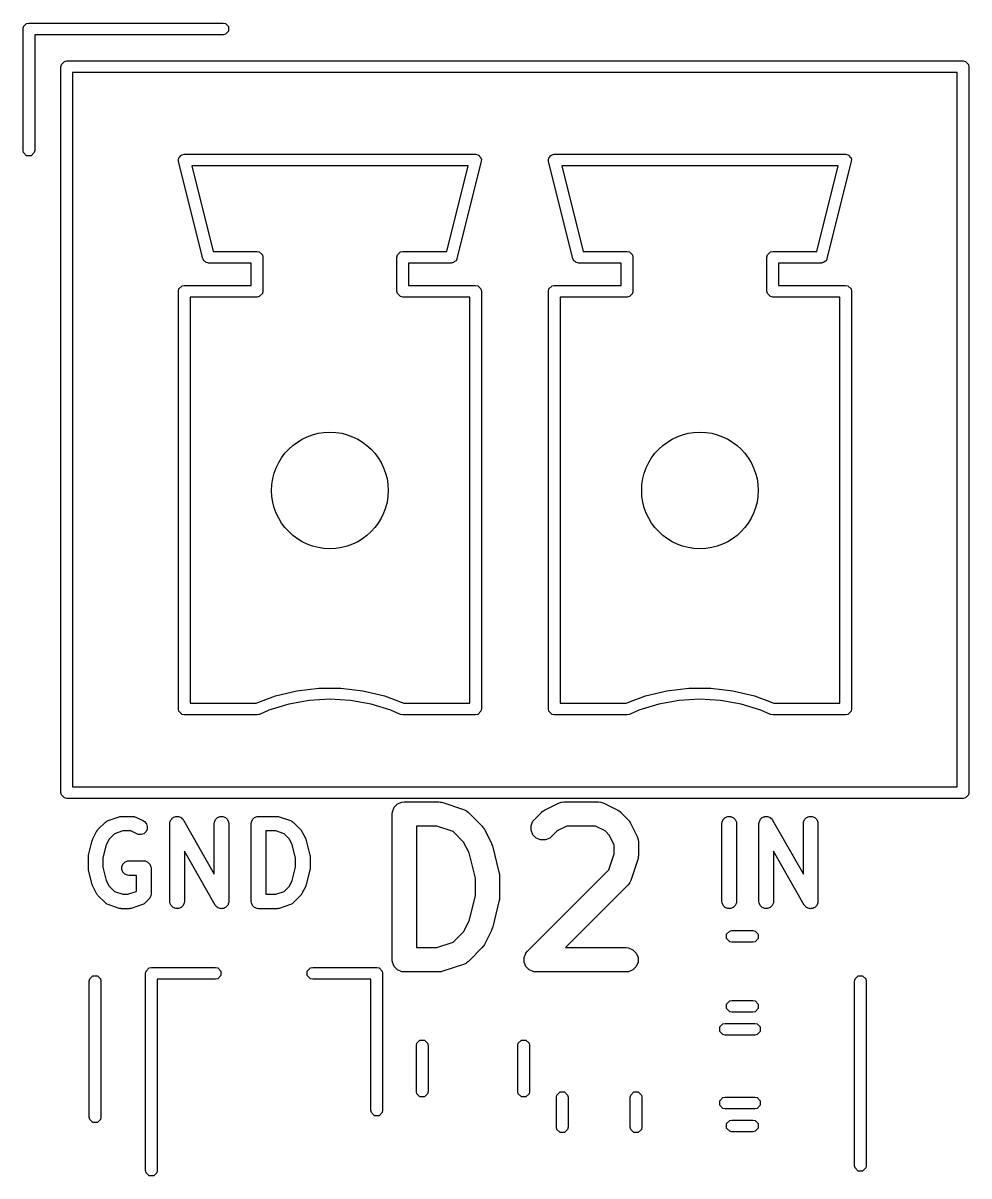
# Model space of a CAD drawing. Extents: x 89 to 178, y -115 to -57.
# Drawn here: x 99.32 to 109.06, y -94.76 to -82.89 of the extents above; entities that cross this region are included whole.
import ezdxf

# ---------------------------------------------------------------- set-up
doc = ezdxf.new("R2010")
doc.units = 0
doc.layers.add('BLACK', color=7, linetype='CONTINUOUS')

msp = doc.modelspace()

# ---------------------------------------------------------------- linework, layer by layer
at = {"layer": 'BLACK', "linetype": 'CONTINUOUS'}
for p, q in [((99.3175, -82.95), (99.322067, -82.927039)), ((99.322067, -82.927039), (99.354539, -82.894567)), ((99.354539, -82.894567), (99.3775, -82.89)), ((99.3775, -82.89), (101.3775, -82.89)), ((101.3775, -82.89), (101.400461, -82.894567)), ((101.400461, -82.894567), (101.432933, -82.927039)), ((101.432933, -82.927039), (101.432933, -82.972961)), ((99.3175, -84.2), (99.3175, -82.95)), ((101.3775, -83.01), (99.4375, -83.01)), ((99.4375, -83.01), (99.4375, -84.2)), ((101.400461, -83.005433), (101.3775, -83.01)), ((101.432933, -82.972961), (101.400461, -83.005433)), ((99.712067, -83.317039), (99.744539, -83.284567)), ((99.744539, -83.284567), (99.7675, -83.28)), ((99.7675, -83.28), (108.9975, -83.28)), ((108.9975, -83.28), (109.020461, -83.284567)), ((109.020461, -83.284567), (109.052933, -83.317039)), ((99.7075, -83.34), (99.712067, -83.317039)), ((99.7075, -90.81), (99.7075, -83.34)), ((99.8275, -83.4), (99.8275, -90.75)), ((108.9375, -83.4), (99.8275, -83.4)), ((108.9375, -90.75), (108.9375, -83.4)), ((109.052933, -83.317039), (109.0575, -83.34)), ((109.0575, -83.34), (109.0575, -90.81)), ((99.322067, -84.222961), (99.3175, -84.2)), ((99.354539, -84.255433), (99.322067, -84.222961)), ((99.432933, -84.222961), (99.400461, -84.255433)), ((99.4375, -84.2), (99.432933, -84.222961)), ((100.94916, -84.249945), (100.954539, -84.244567)), ((100.954539, -84.244567), (100.9775, -84.24)), ((100.9775, -84.24), (103.9775, -84.24)), ((103.9775, -84.24), (104.000461, -84.244567)), ((104.000461, -84.244567), (104.00584, -84.249946)), ((104.75916, -84.249945), (104.764539, -84.244567)), ((104.764539, -84.244567), (104.7875, -84.24)), ((104.7875, -84.24), (107.7875, -84.24)), ((107.7875, -84.24), (107.810461, -84.244567)), ((107.810461, -84.244567), (107.81584, -84.249946)), ((99.400461, -84.255433), (99.354539, -84.255433)), ((100.918153, -84.291169), (100.922067, -84.284645)), ((100.919291, -84.314552), (100.918153, -84.291169)), ((101.169291, -85.314552), (100.919291, -84.314552)), ((100.922067, -84.277039), (100.933477, -84.265628)), ((100.922067, -84.284645), (100.922067, -84.277039)), ((100.933477, -84.265628), (100.94178, -84.251791)), ((100.94178, -84.251791), (100.94916, -84.249945)), ((101.054347, -84.36), (101.274346, -85.24)), ((103.900653, -84.36), (101.054347, -84.36)), ((103.680653, -85.24), (103.900653, -84.36)), ((104.035708, -84.314553), (103.785709, -85.314552)), ((104.00584, -84.249946), (104.01322, -84.251791)), ((104.01322, -84.251791), (104.021522, -84.265628)), ((104.021522, -84.265628), (104.032933, -84.277039)), ((104.032933, -84.277039), (104.032933, -84.284645)), ((104.032933, -84.284645), (104.036847, -84.291169)), ((104.036847, -84.291169), (104.035708, -84.314553)), ((104.728153, -84.291169), (104.732067, -84.284645)), ((104.729291, -84.314552), (104.728153, -84.291169)), ((104.979291, -85.314552), (104.729291, -84.314552)), ((104.732067, -84.277039), (104.743477, -84.265628)), ((104.732067, -84.284645), (104.732067, -84.277039)), ((104.743477, -84.265628), (104.75178, -84.251791)), ((104.75178, -84.251791), (104.75916, -84.249945)), ((104.864347, -84.36), (105.084346, -85.24)), ((107.710653, -84.36), (104.864347, -84.36)), ((107.490653, -85.24), (107.710653, -84.36)), ((107.845708, -84.314553), (107.595709, -85.314552)), ((107.81584, -84.249946), (107.82322, -84.251791)), ((107.82322, -84.251791), (107.831522, -84.265628)), ((107.831522, -84.265628), (107.842933, -84.277039)), ((107.842933, -84.277039), (107.842933, -84.284645)), ((107.842933, -84.284645), (107.846847, -84.291169)), ((107.846847, -84.291169), (107.845708, -84.314553)), ((101.274346, -85.24), (101.7275, -85.24)), ((101.7275, -85.24), (101.750461, -85.244567)), ((101.750461, -85.244567), (101.782933, -85.277039)), ((101.782933, -85.277039), (101.7875, -85.3)), ((101.7875, -85.3), (101.7875, -85.65)), ((103.1675, -85.3), (103.172067, -85.277039)), ((103.1675, -85.65), (103.1675, -85.3)), ((103.172067, -85.277039), (103.204539, -85.244567)), ((103.204539, -85.244567), (103.2275, -85.24)), ((103.2275, -85.24), (103.680653, -85.24)), ((105.084346, -85.24), (105.5375, -85.24)), ((105.5375, -85.24), (105.560461, -85.244567)), ((105.560461, -85.244567), (105.592933, -85.277039)), ((105.592933, -85.277039), (105.5975, -85.3)), ((105.5975, -85.3), (105.5975, -85.65)), ((106.9775, -85.3), (106.982067, -85.277039)), ((106.9775, -85.65), (106.9775, -85.3)), ((106.982067, -85.277039), (107.014539, -85.244567)), ((107.014539, -85.244567), (107.0375, -85.24)), ((107.0375, -85.24), (107.490653, -85.24)), ((101.172067, -85.320428), (101.169291, -85.314552)), ((101.172067, -85.322961), (101.172067, -85.320428)), ((101.174334, -85.325228), (101.172067, -85.322961)), ((101.179291, -85.33572), (101.174334, -85.325228)), ((101.193127, -85.344021), (101.179291, -85.33572)), ((101.204539, -85.355433), (101.193127, -85.344021)), ((101.21592, -85.357696), (101.204539, -85.355433)), ((101.218669, -85.359346), (101.21592, -85.357696)), ((101.221125, -85.358732), (101.218669, -85.359346)), ((101.2275, -85.36), (101.221125, -85.358732)), ((101.6675, -85.36), (101.2275, -85.36)), ((101.6675, -85.59), (101.6675, -85.36)), ((103.7275, -85.36), (103.2875, -85.36)), ((103.2875, -85.36), (103.2875, -85.59)), ((103.733872, -85.358732), (103.7275, -85.36)), ((103.736331, -85.359347), (103.733872, -85.358732)), ((103.739082, -85.357696), (103.736331, -85.359347)), ((103.750461, -85.355433), (103.739082, -85.357696)), ((103.761871, -85.344022), (103.750461, -85.355433)), ((103.775709, -85.33572), (103.761871, -85.344022)), ((103.780665, -85.325228), (103.775709, -85.33572)), ((103.782933, -85.322961), (103.780665, -85.325228)), ((103.785709, -85.314552), (103.782933, -85.320428)), ((103.782933, -85.320428), (103.782933, -85.322961)), ((104.982067, -85.320428), (104.979291, -85.314552)), ((104.982067, -85.322961), (104.982067, -85.320428)), ((104.984334, -85.325228), (104.982067, -85.322961)), ((104.989291, -85.33572), (104.984334, -85.325228)), ((105.003127, -85.344021), (104.989291, -85.33572)), ((105.014539, -85.355433), (105.003127, -85.344021)), ((105.02592, -85.357696), (105.014539, -85.355433)), ((105.028669, -85.359346), (105.02592, -85.357696)), ((105.031125, -85.358732), (105.028669, -85.359346)), ((105.0375, -85.36), (105.031125, -85.358732)), ((105.4775, -85.36), (105.0375, -85.36)), ((105.4775, -85.59), (105.4775, -85.36)), ((107.5375, -85.36), (107.0975, -85.36)), ((107.0975, -85.36), (107.0975, -85.59)), ((107.543872, -85.358732), (107.5375, -85.36)), ((107.546331, -85.359347), (107.543872, -85.358732)), ((107.549082, -85.357696), (107.546331, -85.359347)), ((107.560461, -85.355433), (107.549082, -85.357696)), ((107.571871, -85.344022), (107.560461, -85.355433)), ((107.585709, -85.33572), (107.571871, -85.344022)), ((107.590665, -85.325228), (107.585709, -85.33572)), ((107.592933, -85.322961), (107.590665, -85.325228)), ((107.595709, -85.314552), (107.592933, -85.320428)), ((107.592933, -85.320428), (107.592933, -85.322961)), ((100.9175, -85.65), (100.922067, -85.627039)), ((100.9175, -89.95), (100.9175, -85.65)), ((100.922067, -85.627039), (100.954539, -85.594567)), ((100.954539, -85.594567), (100.9775, -85.59)), ((100.9775, -85.59), (101.6675, -85.59)), ((101.7875, -85.65), (101.782933, -85.672961)), ((103.172067, -85.672961), (103.1675, -85.65)), ((103.2875, -85.59), (103.9775, -85.59)), ((103.9775, -85.59), (104.000461, -85.594567)), ((104.000461, -85.594567), (104.032933, -85.627039)), ((104.032933, -85.627039), (104.0375, -85.65)), ((104.0375, -85.65), (104.0375, -89.95)), ((104.7275, -85.65), (104.732067, -85.627039)), ((104.7275, -89.95), (104.7275, -85.65)), ((104.732067, -85.627039), (104.764539, -85.594567)), ((104.764539, -85.594567), (104.7875, -85.59)), ((104.7875, -85.59), (105.4775, -85.59)), ((105.5975, -85.65), (105.592933, -85.672961)), ((106.982067, -85.672961), (106.9775, -85.65)), ((107.0975, -85.59), (107.7875, -85.59)), ((107.7875, -85.59), (107.810461, -85.594567)), ((107.810461, -85.594567), (107.842933, -85.627039)), ((107.842933, -85.627039), (107.8475, -85.65)), ((107.8475, -85.65), (107.8475, -89.95)), ((101.7275, -85.71), (101.0375, -85.71)), ((101.0375, -85.71), (101.0375, -89.89)), ((101.750461, -85.705433), (101.7275, -85.71)), ((101.782933, -85.672961), (101.750461, -85.705433)), ((103.204539, -85.705433), (103.172067, -85.672961)), ((103.2275, -85.71), (103.204539, -85.705433)), ((103.9175, -85.71), (103.2275, -85.71)), ((103.9175, -89.89), (103.9175, -85.71)), ((105.5375, -85.71), (104.8475, -85.71)), ((104.8475, -85.71), (104.8475, -89.89)), ((105.560461, -85.705433), (105.5375, -85.71)), ((105.592933, -85.672961), (105.560461, -85.705433)), ((107.014539, -85.705433), (106.982067, -85.672961)), ((107.0375, -85.71), (107.014539, -85.705433)), ((107.7275, -85.71), (107.0375, -85.71)), ((107.7275, -89.89), (107.7275, -85.71)), ((101.717005, -89.89), (101.916514, -89.81578)), ((101.916514, -89.81578), (102.13764, -89.76226)), ((102.13764, -89.76226), (102.363546, -89.735298)), ((102.363546, -89.735298), (102.591056, -89.735274)), ((102.591056, -89.735274), (102.816968, -89.762189)), ((102.816968, -89.762189), (103.038105, -89.815663)), ((103.038105, -89.815663), (103.238053, -89.89)), ((105.527005, -89.89), (105.726514, -89.81578)), ((105.726514, -89.81578), (105.94764, -89.76226)), ((105.94764, -89.76226), (106.173546, -89.735298)), ((106.173546, -89.735298), (106.401056, -89.735274)), ((106.401056, -89.735274), (106.626968, -89.762189)), ((106.626968, -89.762189), (106.848105, -89.815663)), ((106.848105, -89.815663), (107.048053, -89.89)), ((101.0375, -89.89), (101.717005, -89.89)), ((102.053768, -89.899296), (101.849458, -89.961783)), ((102.264039, -89.86144), (102.053768, -89.899296)), ((102.477313, -89.848747), (102.264039, -89.86144)), ((102.69059, -89.861396), (102.477313, -89.848747)), ((102.900868, -89.899208), (102.69059, -89.861396)), ((103.105191, -89.961653), (102.900868, -89.899208)), ((103.238053, -89.89), (103.9175, -89.89)), ((104.8475, -89.89), (105.527005, -89.89)), ((105.863768, -89.899296), (105.659458, -89.961783)), ((106.074039, -89.86144), (105.863768, -89.899296)), ((106.287313, -89.848747), (106.074039, -89.86144)), ((106.50059, -89.861396), (106.287313, -89.848747)), ((106.710868, -89.899208), (106.50059, -89.861396)), ((106.915191, -89.961653), (106.710868, -89.899208)), ((107.048053, -89.89), (107.7275, -89.89)), ((100.922067, -89.972961), (100.9175, -89.95)), ((100.954539, -90.005433), (100.922067, -89.972961)), ((100.9775, -90.01), (100.954539, -90.005433)), ((101.7275, -90.01), (100.9775, -90.01)), ((101.750461, -90.005433), (101.7275, -90.01)), ((101.750917, -90.004976), (101.750461, -90.005433)), ((101.751718, -90.004895), (101.750917, -90.004976)), ((101.751719, -90.004895), (101.751718, -90.004895)), ((101.849458, -89.961783), (101.751719, -90.004895)), ((103.20294, -90.004745), (103.105191, -89.961653)), ((103.203952, -90.004846), (103.20294, -90.004744)), ((103.20294, -90.004744), (103.20294, -90.004745)), ((103.204539, -90.005433), (103.203952, -90.004846)), ((103.2275, -90.01), (103.204539, -90.005433)), ((103.9775, -90.01), (103.2275, -90.01)), ((104.000461, -90.005433), (103.9775, -90.01)), ((104.032933, -89.972961), (104.000461, -90.005433)), ((104.0375, -89.95), (104.032933, -89.972961)), ((104.732067, -89.972961), (104.7275, -89.95)), ((104.764539, -90.005433), (104.732067, -89.972961)), ((104.7875, -90.01), (104.764539, -90.005433)), ((105.5375, -90.01), (104.7875, -90.01)), ((105.560461, -90.005433), (105.5375, -90.01)), ((105.560917, -90.004976), (105.560461, -90.005433)), ((105.561718, -90.004895), (105.560917, -90.004976)), ((105.561719, -90.004895), (105.561718, -90.004895)), ((105.659458, -89.961783), (105.561719, -90.004895)), ((107.01294, -90.004745), (106.915191, -89.961653)), ((107.013952, -90.004846), (107.01294, -90.004744)), ((107.01294, -90.004744), (107.01294, -90.004745)), ((107.014539, -90.005433), (107.013952, -90.004846)), ((107.0375, -90.01), (107.014539, -90.005433)), ((107.7875, -90.01), (107.0375, -90.01)), ((107.810461, -90.005433), (107.7875, -90.01)), ((107.842933, -89.972961), (107.810461, -90.005433)), ((107.8475, -89.95), (107.842933, -89.972961)), ((99.8275, -90.75), (108.9375, -90.75)), ((99.712067, -90.832961), (99.7075, -90.81)), ((99.744539, -90.865433), (99.712067, -90.832961)), ((99.7675, -90.87), (99.744539, -90.865433)), ((108.9975, -90.87), (99.7675, -90.87)), ((109.020461, -90.865433), (108.9975, -90.87)), ((109.052933, -90.832961), (109.020461, -90.865433)), ((109.0575, -90.81), (109.052933, -90.832961)), ((103.117857, -91.030928), (103.120259, -91.006542)), ((103.120259, -91.006542), (103.138923, -90.961482)), ((103.138923, -90.961482), (103.173411, -90.926994)), ((103.173411, -90.926994), (103.218471, -90.90833)), ((103.218471, -90.90833), (103.242857, -90.905928)), ((103.242857, -90.905928), (103.6, -90.905928)), ((103.6, -90.905928), (103.612343, -90.907143)), ((103.612343, -90.907143), (103.615634, -90.90691)), ((103.615634, -90.90691), (103.619963, -90.907894)), ((103.619963, -90.907894), (103.624386, -90.90833)), ((103.624386, -90.90833), (103.627436, -90.909593)), ((103.627436, -90.909593), (103.639529, -90.912343)), ((103.639529, -90.912343), (103.853814, -90.983772)), ((103.853814, -90.983772), (103.876189, -90.993762)), ((103.876189, -90.993762), (103.879582, -90.996705)), ((103.879582, -90.996705), (103.883732, -90.998424)), ((103.883732, -90.998424), (103.902674, -91.013969)), ((104.654468, -91.013969), (104.664056, -91.006099)), ((104.664056, -91.006099), (104.666218, -91.003608)), ((104.666218, -91.003608), (104.669975, -91.001242)), ((104.669975, -91.001242), (104.67341, -90.998424)), ((104.67341, -90.998424), (104.67646, -90.99716)), ((104.67646, -90.99716), (104.686955, -90.990554)), ((104.686955, -90.990554), (104.829813, -90.919125)), ((104.829813, -90.919125), (104.852699, -90.910367)), ((104.852699, -90.910367), (104.85718, -90.910048)), ((104.85718, -90.910048), (104.861329, -90.90833)), ((104.861329, -90.90833), (104.885715, -90.905928)), ((104.885715, -90.905928), (105.242857, -90.905928)), ((105.242857, -90.905928), (105.267243, -90.90833)), ((105.267243, -90.90833), (105.271391, -90.910048)), ((105.271391, -90.910048), (105.275873, -90.910367)), ((105.275873, -90.910367), (105.298759, -90.919125)), ((105.298759, -90.919125), (105.441617, -90.990554)), ((105.441617, -90.990554), (105.452113, -90.997161)), ((105.452113, -90.997161), (105.455161, -90.998424)), ((105.455161, -90.998424), (105.458592, -91.00124)), ((105.458592, -91.00124), (105.462354, -91.003608)), ((105.462354, -91.003608), (105.464517, -91.006102)), ((105.464517, -91.006102), (105.474103, -91.013969)), ((100.088759, -91.191547), (100.164949, -91.115357)), ((100.164949, -91.115357), (100.176314, -91.106029)), ((100.176314, -91.106029), (100.178806, -91.104996)), ((100.178806, -91.104996), (100.18084, -91.103233)), ((100.18084, -91.103233), (100.194265, -91.097239)), ((100.194265, -91.097239), (100.308551, -91.059144)), ((100.308551, -91.059144), (100.315804, -91.057494)), ((100.315804, -91.057494), (100.317636, -91.056736)), ((100.317636, -91.056736), (100.32029, -91.056474)), ((100.32029, -91.056474), (100.322888, -91.055884)), ((100.322888, -91.055884), (100.324862, -91.056024)), ((100.324862, -91.056024), (100.332268, -91.055295)), ((100.332268, -91.055295), (100.446554, -91.055295)), ((100.446554, -91.055295), (100.461186, -91.056736)), ((100.461186, -91.056736), (100.463675, -91.057767)), ((100.463675, -91.057767), (100.466363, -91.057958)), ((100.466363, -91.057958), (100.480095, -91.063213)), ((100.480095, -91.063213), (100.556285, -91.101308)), ((100.556285, -91.101308), (100.568728, -91.10914)), ((100.568728, -91.10914), (100.587901, -91.131248)), ((100.82888, -91.125056), (100.829401, -91.123145)), ((100.829067, -91.126531), (100.82888, -91.125056)), ((100.829401, -91.123145), (100.830138, -91.115663)), ((100.830138, -91.115663), (100.833955, -91.106447)), ((100.833955, -91.106447), (100.83658, -91.096824)), ((100.83658, -91.096824), (100.839507, -91.093043)), ((100.839507, -91.093043), (100.841337, -91.088627)), ((100.841337, -91.088627), (100.848387, -91.081576)), ((100.848387, -91.081576), (100.854497, -91.073687)), ((100.854497, -91.073687), (100.85865, -91.071313)), ((100.85865, -91.071313), (100.862029, -91.067935)), ((100.862029, -91.067935), (100.871241, -91.064118)), ((100.871241, -91.064118), (100.879906, -91.059168)), ((100.879906, -91.059168), (100.884649, -91.058565)), ((100.884649, -91.058565), (100.889065, -91.056736)), ((100.889065, -91.056736), (100.899039, -91.056736)), ((100.899039, -91.056736), (100.908936, -91.055478)), ((100.908936, -91.055478), (100.913548, -91.056736)), ((100.913548, -91.056736), (100.918329, -91.056736)), ((100.918329, -91.056736), (100.927544, -91.060553)), ((100.927544, -91.060553), (100.937168, -91.063178)), ((100.937168, -91.063178), (100.940948, -91.066105)), ((100.940948, -91.066105), (100.945365, -91.067935)), ((100.945365, -91.067935), (100.952415, -91.074985)), ((100.952415, -91.074985), (100.960305, -91.081095)), ((100.960305, -91.081095), (100.964657, -91.087227)), ((100.964657, -91.087227), (100.966057, -91.088627)), ((100.966057, -91.088627), (100.966626, -91.090001)), ((100.966626, -91.090001), (100.968815, -91.093085)), ((100.968815, -91.093085), (101.28584, -91.647878)), ((101.28584, -91.130295), (101.287281, -91.115663)), ((101.287281, -91.115663), (101.29848, -91.088627)), ((101.29848, -91.088627), (101.319172, -91.067935)), ((101.319172, -91.067935), (101.346208, -91.056736)), ((101.346208, -91.056736), (101.375472, -91.056736)), ((101.375472, -91.056736), (101.402508, -91.067935)), ((101.402508, -91.067935), (101.4232, -91.088627)), ((101.4232, -91.088627), (101.434399, -91.115663)), ((101.434399, -91.115663), (101.43584, -91.130295)), ((101.666792, -91.130295), (101.668233, -91.115663)), ((101.668233, -91.115663), (101.679432, -91.088627)), ((101.679432, -91.088627), (101.700124, -91.067935)), ((101.700124, -91.067935), (101.72716, -91.056736)), ((101.72716, -91.056736), (101.741792, -91.055295)), ((101.741792, -91.055295), (101.932268, -91.055295)), ((101.932268, -91.055295), (101.939673, -91.056024)), ((101.939673, -91.056024), (101.941648, -91.055884)), ((101.941648, -91.055884), (101.944245, -91.056474)), ((101.944245, -91.056474), (101.9469, -91.056736)), ((101.9469, -91.056736), (101.948731, -91.057494)), ((101.948731, -91.057494), (101.955985, -91.059144)), ((101.955985, -91.059144), (102.070271, -91.097239)), ((102.070271, -91.097239), (102.083696, -91.103233)), ((102.083696, -91.103233), (102.085731, -91.104998)), ((102.085731, -91.104998), (102.088222, -91.10603)), ((102.088222, -91.10603), (102.099587, -91.115357)), ((102.099587, -91.115357), (102.175777, -91.191547)), ((103.117857, -92.530928), (103.117857, -91.030928)), ((103.902674, -91.013969), (104.045531, -91.156825)), ((104.548831, -91.149398), (104.567496, -91.104339)), ((104.567496, -91.104339), (104.583041, -91.085397)), ((104.583041, -91.085397), (104.654468, -91.013969)), ((105.474103, -91.013969), (105.545531, -91.085396)), ((105.545531, -91.085396), (105.5534, -91.094984)), ((105.5534, -91.094984), (105.555892, -91.097146)), ((105.555892, -91.097146), (105.558257, -91.100903)), ((105.558257, -91.100903), (105.561076, -91.104338)), ((105.561076, -91.104338), (105.562339, -91.107388)), ((105.562339, -91.107388), (105.568946, -91.117883)), ((105.568946, -91.117883), (105.640375, -91.26074)), ((106.51416, -91.130295), (106.515601, -91.115663)), ((106.515601, -91.115663), (106.5268, -91.088627)), ((106.5268, -91.088627), (106.547492, -91.067935)), ((106.547492, -91.067935), (106.574528, -91.056736)), ((106.574528, -91.056736), (106.603792, -91.056736)), ((106.603792, -91.056736), (106.630828, -91.067935)), ((106.630828, -91.067935), (106.65152, -91.088627)), ((106.65152, -91.088627), (106.662719, -91.115663)), ((106.662719, -91.115663), (106.66416, -91.130295)), ((106.895295, -91.125056), (106.895816, -91.123145)), ((106.895482, -91.126531), (106.895295, -91.125056)), ((106.895816, -91.123145), (106.896553, -91.115663)), ((106.896553, -91.115663), (106.90037, -91.106447)), ((106.90037, -91.106447), (106.902995, -91.096824)), ((106.902995, -91.096824), (106.905922, -91.093043)), ((106.905922, -91.093043), (106.907752, -91.088627)), ((106.907752, -91.088627), (106.914802, -91.081576)), ((106.914802, -91.081576), (106.920912, -91.073687)), ((106.920912, -91.073687), (106.925065, -91.071313)), ((106.925065, -91.071313), (106.928444, -91.067935)), ((106.928444, -91.067935), (106.937656, -91.064118)), ((106.937656, -91.064118), (106.946321, -91.059168)), ((106.946321, -91.059168), (106.951064, -91.058565)), ((106.951064, -91.058565), (106.95548, -91.056736)), ((106.95548, -91.056736), (106.965454, -91.056736)), ((106.965454, -91.056736), (106.975351, -91.055478)), ((106.975351, -91.055478), (106.979963, -91.056736)), ((106.979963, -91.056736), (106.984744, -91.056736)), ((106.984744, -91.056736), (106.993959, -91.060553)), ((106.993959, -91.060553), (107.003583, -91.063178)), ((107.003583, -91.063178), (107.007363, -91.066105)), ((107.007363, -91.066105), (107.01178, -91.067935)), ((107.01178, -91.067935), (107.01883, -91.074985)), ((107.01883, -91.074985), (107.02672, -91.081095)), ((107.02672, -91.081095), (107.031072, -91.087227)), ((107.031072, -91.087227), (107.032472, -91.088627)), ((107.032472, -91.088627), (107.033041, -91.090001)), ((107.033041, -91.090001), (107.03523, -91.093085)), ((107.03523, -91.093085), (107.352255, -91.647878)), ((107.352255, -91.130295), (107.353696, -91.115663)), ((107.353696, -91.115663), (107.364895, -91.088627)), ((107.364895, -91.088627), (107.385587, -91.067935)), ((107.385587, -91.067935), (107.412623, -91.056736)), ((107.412623, -91.056736), (107.441887, -91.056736)), ((107.441887, -91.056736), (107.468923, -91.067935)), ((107.468923, -91.067935), (107.489615, -91.088627)), ((107.489615, -91.088627), (107.500814, -91.115663)), ((107.500814, -91.115663), (107.502255, -91.130295)), ((100.036615, -91.28723), (100.07471, -91.211039)), ((100.07471, -91.211039), (100.078674, -91.204739)), ((100.078674, -91.204739), (100.079432, -91.202912)), ((100.079432, -91.202912), (100.08112, -91.200855)), ((100.08112, -91.200855), (100.082542, -91.198596)), ((100.082542, -91.198596), (100.08404, -91.197296)), ((100.08404, -91.197296), (100.088759, -91.191547)), ((100.258495, -91.233942), (100.203431, -91.289006)), ((100.344438, -91.205295), (100.258495, -91.233942)), ((100.428849, -91.205295), (100.344438, -91.205295)), ((100.489203, -91.235472), (100.428849, -91.205295)), ((100.502935, -91.240727), (100.489203, -91.235472)), ((100.532125, -91.242801), (100.502935, -91.240727)), ((100.559886, -91.233547), (100.532125, -91.242801)), ((100.581994, -91.214374), (100.559886, -91.233547)), ((100.595081, -91.188199), (100.581994, -91.214374)), ((100.587901, -91.131248), (100.597155, -91.159009)), ((100.597155, -91.159009), (100.595081, -91.188199)), ((100.828697, -91.130295), (100.829067, -91.126531)), ((100.828697, -91.930295), (100.828697, -91.130295)), ((101.28584, -91.647878), (101.28584, -91.130295)), ((101.43584, -91.130295), (101.43584, -91.930295)), ((101.666792, -91.930295), (101.666792, -91.130295)), ((101.920098, -91.205295), (101.816792, -91.205295)), ((101.816792, -91.205295), (101.816792, -91.855295)), ((102.00604, -91.233942), (101.920098, -91.205295)), ((102.061104, -91.289006), (102.00604, -91.233942)), ((102.175777, -91.191547), (102.180497, -91.197297)), ((102.180497, -91.197297), (102.181994, -91.198596)), ((102.181994, -91.198596), (102.183413, -91.20085)), ((102.183413, -91.20085), (102.185105, -91.202912)), ((102.185105, -91.202912), (102.185863, -91.204744)), ((102.185863, -91.204744), (102.189826, -91.211039)), ((102.189826, -91.211039), (102.227921, -91.28723)), ((103.579716, -91.155928), (103.367857, -91.155928)), ((103.367857, -91.155928), (103.367857, -92.405928)), ((103.746763, -91.21161), (103.579716, -91.155928)), ((103.854412, -91.319259), (103.746763, -91.21161)), ((104.045531, -91.156825), (104.0534, -91.166413)), ((104.0534, -91.166413), (104.055892, -91.168575)), ((104.055892, -91.168575), (104.058257, -91.172332)), ((104.058257, -91.172332), (104.061076, -91.175767)), ((104.061076, -91.175767), (104.062339, -91.178817)), ((104.062339, -91.178817), (104.068946, -91.189312)), ((104.068946, -91.189312), (104.140375, -91.332169)), ((104.548831, -91.198172), (104.548831, -91.149398)), ((104.567496, -91.243231), (104.548831, -91.198172)), ((104.601983, -91.277718), (104.567496, -91.243231)), ((104.816902, -91.205088), (104.759817, -91.262173)), ((104.915223, -91.155928), (104.816902, -91.205088)), ((105.213349, -91.155928), (104.915223, -91.155928)), ((105.31167, -91.205088), (105.213349, -91.155928)), ((105.354411, -91.24783), (105.31167, -91.205088)), ((106.51416, -91.930295), (106.51416, -91.130295)), ((106.66416, -91.130295), (106.66416, -91.930295)), ((106.895112, -91.130295), (106.895482, -91.126531)), ((106.895112, -91.930295), (106.895112, -91.130295)), ((107.352255, -91.647878), (107.352255, -91.130295)), ((107.502255, -91.130295), (107.502255, -91.930295)), ((99.99284, -91.454961), (100.030936, -91.30258)), ((100.030936, -91.30258), (100.031321, -91.3015)), ((100.031321, -91.3015), (100.03136, -91.300962)), ((100.03136, -91.300962), (100.033684, -91.294886)), ((100.033684, -91.294886), (100.035883, -91.288735)), ((100.035883, -91.288735), (100.036205, -91.288299)), ((100.036205, -91.288299), (100.036615, -91.28723)), ((100.174461, -91.346946), (100.140601, -91.482387)), ((100.203431, -91.289006), (100.174461, -91.346946)), ((102.090074, -91.346945), (102.061104, -91.289006)), ((102.123935, -91.482387), (102.090074, -91.346945)), ((102.227921, -91.28723), (102.22833, -91.288299)), ((102.22833, -91.288299), (102.228653, -91.288735)), ((102.228653, -91.288735), (102.230851, -91.294886)), ((102.230851, -91.294886), (102.233176, -91.300962)), ((102.233176, -91.300962), (102.233214, -91.3015)), ((102.233214, -91.3015), (102.2336, -91.30258)), ((102.2336, -91.30258), (102.271696, -91.454962)), ((103.910631, -91.431698), (103.854412, -91.319259)), ((104.140375, -91.332169), (104.141058, -91.333954)), ((104.141058, -91.333954), (104.141595, -91.334679)), ((104.141595, -91.334679), (104.145247, -91.344899)), ((104.145247, -91.344899), (104.149133, -91.355054)), ((104.149133, -91.355054), (104.149197, -91.355954)), ((104.149197, -91.355954), (104.14984, -91.357754)), ((104.14984, -91.357754), (104.221268, -91.643468)), ((104.647042, -91.296383), (104.601983, -91.277718)), ((104.695816, -91.296383), (104.647042, -91.296383)), ((104.740875, -91.277718), (104.695816, -91.296383)), ((104.759817, -91.262173), (104.740875, -91.277718)), ((105.403572, -91.34615), (105.354411, -91.24783)), ((105.403572, -91.439216), (105.403572, -91.34615)), ((105.640375, -91.26074), (105.649133, -91.283625)), ((105.649133, -91.283625), (105.649451, -91.288107)), ((105.649451, -91.288107), (105.65117, -91.292256)), ((105.65117, -91.292256), (105.653572, -91.316642)), ((105.653572, -91.316642), (105.653572, -91.4595)), ((99.990601, -91.473152), (99.990852, -91.470598)), ((99.990601, -91.587438), (99.990601, -91.473152)), ((99.99069, -91.469506), (99.991499, -91.464031)), ((99.990852, -91.470598), (99.99069, -91.469506)), ((99.991499, -91.464031), (99.992042, -91.45852)), ((99.992042, -91.45852), (99.992464, -91.457499)), ((99.992464, -91.457499), (99.99284, -91.454961)), ((100.140601, -91.482387), (100.140601, -91.578202)), ((101.295722, -91.967505), (100.978697, -91.412711)), ((100.978697, -91.412711), (100.978697, -91.930295)), ((102.123935, -91.578202), (102.123935, -91.482387)), ((102.271696, -91.454962), (102.272071, -91.457498)), ((102.272071, -91.457498), (102.272494, -91.45852)), ((102.272494, -91.45852), (102.273036, -91.464032)), ((102.273036, -91.464032), (102.273846, -91.469506)), ((102.273846, -91.469506), (102.273683, -91.470598)), ((102.273683, -91.470598), (102.273935, -91.473152)), ((102.273935, -91.473152), (102.273935, -91.587438)), ((103.975, -91.689173), (103.910631, -91.431698)), ((105.347889, -91.606261), (105.403572, -91.439216)), ((105.651605, -91.479464), (105.65117, -91.483886)), ((105.65259, -91.475135), (105.651605, -91.479464)), ((105.653572, -91.4595), (105.652356, -91.471843)), ((105.652356, -91.471843), (105.65259, -91.475135)), ((107.362137, -91.967505), (107.045112, -91.412711)), ((107.045112, -91.412711), (107.045112, -91.930295)), ((99.990852, -91.589991), (99.990601, -91.587438)), ((99.99069, -91.591084), (99.990852, -91.589991)), ((99.991499, -91.596558), (99.99069, -91.591084)), ((99.992042, -91.60207), (99.991499, -91.596558)), ((100.140601, -91.578202), (100.174461, -91.713642)), ((100.3349, -91.572806), (100.346099, -91.54577)), ((100.3349, -91.60207), (100.3349, -91.572806)), ((100.346099, -91.54577), (100.366791, -91.525078)), ((100.366791, -91.525078), (100.393827, -91.513879)), ((100.393827, -91.513879), (100.408459, -91.512438)), ((100.408459, -91.512438), (100.56084, -91.512438)), ((100.56084, -91.512438), (100.575472, -91.513879)), ((100.575472, -91.513879), (100.602508, -91.525078)), ((100.602508, -91.525078), (100.6232, -91.54577)), ((100.6232, -91.54577), (100.634399, -91.572806)), ((100.634399, -91.572806), (100.63584, -91.587438)), ((100.63584, -91.587438), (100.63584, -91.854104)), ((102.090074, -91.713643), (102.123935, -91.578202)), ((102.273036, -91.596557), (102.272494, -91.60207)), ((102.273846, -91.591084), (102.273036, -91.596557)), ((102.273935, -91.587438), (102.273683, -91.589991)), ((102.273683, -91.589991), (102.273846, -91.591084)), ((105.647157, -91.499029), (105.575728, -91.713314)), ((105.649906, -91.486935), (105.647157, -91.499029)), ((105.65117, -91.483886), (105.649906, -91.486935)), ((99.992464, -91.60309), (99.992042, -91.60207)), ((99.99284, -91.605629), (99.992464, -91.60309)), ((100.030936, -91.75801), (99.99284, -91.605629)), ((100.174461, -91.713642), (100.203431, -91.771582)), ((100.346099, -91.629106), (100.3349, -91.60207)), ((100.366791, -91.649798), (100.346099, -91.629106)), ((100.393827, -91.660997), (100.366791, -91.649798)), ((100.408459, -91.662438), (100.393827, -91.660997)), ((100.48584, -91.662438), (100.408459, -91.662438)), ((100.48584, -91.823038), (100.48584, -91.662438)), ((102.061104, -91.771582), (102.090074, -91.713643)), ((102.271696, -91.605628), (102.2336, -91.75801)), ((102.272071, -91.603091), (102.271696, -91.605628)), ((102.272494, -91.60207), (102.272071, -91.603091)), ((103.975, -91.872682), (103.975, -91.689173)), ((104.221268, -91.643468), (104.221893, -91.647697)), ((104.221893, -91.647697), (104.222598, -91.649399)), ((104.222598, -91.649399), (104.223502, -91.65858)), ((104.223502, -91.65858), (104.224852, -91.667709)), ((104.224852, -91.667709), (104.22458, -91.66953)), ((104.22458, -91.66953), (104.225, -91.673785)), ((104.225, -91.673785), (104.225, -91.888071)), ((104.511612, -92.44254), (105.347889, -91.606261)), ((105.575728, -91.713314), (105.565738, -91.735689)), ((100.031321, -91.759089), (100.030936, -91.75801)), ((100.03136, -91.759628), (100.031321, -91.759089)), ((100.033684, -91.765703), (100.03136, -91.759628)), ((100.035883, -91.771855), (100.033684, -91.765703)), ((100.036205, -91.77229), (100.035883, -91.771855)), ((100.036615, -91.77336), (100.036205, -91.77229)), ((100.07471, -91.84955), (100.036615, -91.77336)), ((100.203431, -91.771582), (100.258496, -91.826648)), ((100.258496, -91.826648), (100.344438, -91.855295)), ((100.396289, -91.855295), (100.48223, -91.826648)), ((100.48223, -91.826648), (100.48584, -91.823038)), ((101.920098, -91.855295), (102.006039, -91.826648)), ((102.006039, -91.826648), (102.061104, -91.771582)), ((102.227921, -91.77336), (102.189826, -91.84955)), ((102.22833, -91.77229), (102.227921, -91.77336)), ((102.228653, -91.771855), (102.22833, -91.77229)), ((102.230851, -91.765703), (102.228653, -91.771855)), ((102.233176, -91.759628), (102.230851, -91.765703)), ((102.233214, -91.759089), (102.233176, -91.759628)), ((102.2336, -91.75801), (102.233214, -91.759089)), ((105.545531, -91.762174), (104.901776, -92.405928)), ((105.561076, -91.743232), (105.545531, -91.762174)), ((105.562794, -91.739082), (105.561076, -91.743232)), ((105.565738, -91.735689), (105.562794, -91.739082)), ((100.078673, -91.855846), (100.07471, -91.84955)), ((100.079431, -91.857676), (100.078673, -91.855846)), ((100.08112, -91.859734), (100.079431, -91.857676)), ((100.082542, -91.861993), (100.08112, -91.859734)), ((100.08404, -91.863292), (100.082542, -91.861993)), ((100.088759, -91.869042), (100.08404, -91.863292)), ((100.164949, -91.945233), (100.088759, -91.869042)), ((100.176314, -91.95456), (100.164949, -91.945233)), ((100.178804, -91.955591), (100.176314, -91.95456)), ((100.18084, -91.957357), (100.178804, -91.955591)), ((100.344438, -91.855295), (100.396289, -91.855295)), ((100.561923, -91.95559), (100.559887, -91.957357)), ((100.564412, -91.95456), (100.561923, -91.95559)), ((100.575777, -91.945233), (100.564412, -91.95456)), ((100.613873, -91.907137), (100.575777, -91.945233)), ((100.623201, -91.895772), (100.613873, -91.907137)), ((100.634272, -91.869042), (100.623201, -91.895772)), ((100.634399, -91.868736), (100.634272, -91.869042)), ((100.63584, -91.854104), (100.634399, -91.868736)), ((100.830138, -91.944927), (100.828697, -91.930295)), ((100.841337, -91.971963), (100.830138, -91.944927)), ((100.977256, -91.944927), (100.966057, -91.971963)), ((100.978697, -91.930295), (100.977256, -91.944927)), ((101.430581, -91.954142), (101.427957, -91.963766)), ((101.434399, -91.944927), (101.430581, -91.954142)), ((101.435135, -91.937444), (101.434399, -91.944927)), ((101.435657, -91.935534), (101.435135, -91.937444)), ((101.43584, -91.930295), (101.435469, -91.934058)), ((101.435469, -91.934058), (101.435657, -91.935534)), ((101.668233, -91.944927), (101.666792, -91.930295)), ((101.679432, -91.971963), (101.668233, -91.944927)), ((101.816792, -91.855295), (101.920098, -91.855295)), ((102.085731, -91.955591), (102.083696, -91.957357)), ((102.088222, -91.95456), (102.085731, -91.955591)), ((102.099587, -91.945233), (102.088222, -91.95456)), ((102.175778, -91.869041), (102.099587, -91.945233)), ((102.180495, -91.863292), (102.175778, -91.869041)), ((102.181994, -91.861993), (102.180495, -91.863292)), ((102.183415, -91.859734), (102.181994, -91.861993)), ((102.185105, -91.857676), (102.183415, -91.859734)), ((102.185862, -91.855846), (102.185105, -91.857676)), ((102.189826, -91.84955), (102.185862, -91.855846)), ((103.910631, -92.130157), (103.975, -91.872682)), ((104.221268, -91.918388), (104.14984, -92.204102)), ((104.221893, -91.914158), (104.221268, -91.918388)), ((104.222598, -91.912457), (104.221893, -91.914158)), ((104.223502, -91.903275), (104.222598, -91.912457)), ((104.224852, -91.894147), (104.223502, -91.903275)), ((104.225, -91.888071), (104.22458, -91.892325)), ((104.22458, -91.892325), (104.224852, -91.894147)), ((106.515601, -91.944927), (106.51416, -91.930295)), ((106.5268, -91.971963), (106.515601, -91.944927)), ((106.662719, -91.944927), (106.65152, -91.971963)), ((106.66416, -91.930295), (106.662719, -91.944927)), ((106.896553, -91.944927), (106.895112, -91.930295)), ((106.907752, -91.971963), (106.896553, -91.944927)), ((107.043671, -91.944927), (107.032472, -91.971963)), ((107.045112, -91.930295), (107.043671, -91.944927)), ((107.496996, -91.954142), (107.494372, -91.963766)), ((107.500814, -91.944927), (107.496996, -91.954142)), ((107.50155, -91.937444), (107.500814, -91.944927)), ((107.502072, -91.935534), (107.50155, -91.937444)), ((107.502255, -91.930295), (107.501884, -91.934058)), ((107.501884, -91.934058), (107.502072, -91.935534)), ((100.194265, -91.963351), (100.18084, -91.957357)), ((100.308551, -92.001446), (100.194265, -91.963351)), ((100.315804, -92.003095), (100.308551, -92.001446)), ((100.317636, -92.003854), (100.315804, -92.003095)), ((100.32029, -92.004115), (100.317636, -92.003854)), ((100.322888, -92.004706), (100.32029, -92.004115)), ((100.324862, -92.004565), (100.322888, -92.004706)), ((100.332268, -92.005295), (100.324862, -92.004565)), ((100.408459, -92.005295), (100.332268, -92.005295)), ((100.415864, -92.004565), (100.408459, -92.005295)), ((100.417839, -92.004706), (100.415864, -92.004565)), ((100.420436, -92.004115), (100.417839, -92.004706)), ((100.423091, -92.003854), (100.420436, -92.004115)), ((100.424922, -92.003095), (100.423091, -92.003854)), ((100.432176, -92.001446), (100.424922, -92.003095)), ((100.546461, -91.963351), (100.432176, -92.001446)), ((100.559887, -91.957357), (100.546461, -91.963351)), ((100.862029, -91.992655), (100.841337, -91.971963)), ((100.889065, -92.003854), (100.862029, -91.992655)), ((100.918329, -92.003854), (100.889065, -92.003854)), ((100.945365, -91.992655), (100.918329, -92.003854)), ((100.966057, -91.971963), (100.945365, -91.992655)), ((101.29791, -91.970588), (101.295722, -91.967505)), ((101.29848, -91.971963), (101.29791, -91.970588)), ((101.299879, -91.973362), (101.29848, -91.971963)), ((101.304232, -91.979495), (101.299879, -91.973362)), ((101.31212, -91.985603), (101.304232, -91.979495)), ((101.319172, -91.992655), (101.31212, -91.985603)), ((101.32359, -91.994485), (101.319172, -91.992655)), ((101.32737, -91.997412), (101.32359, -91.994485)), ((101.336991, -92.000036), (101.32737, -91.997412)), ((101.346208, -92.003854), (101.336991, -92.000036)), ((101.350989, -92.003854), (101.346208, -92.003854)), ((101.355601, -92.005112), (101.350989, -92.003854)), ((101.365498, -92.003854), (101.355601, -92.005112)), ((101.375472, -92.003854), (101.365498, -92.003854)), ((101.379887, -92.002024), (101.375472, -92.003854)), ((101.384631, -92.001422), (101.379887, -92.002024)), ((101.393295, -91.996471), (101.384631, -92.001422)), ((101.402508, -91.992655), (101.393295, -91.996471)), ((101.405886, -91.989276), (101.402508, -91.992655)), ((101.41004, -91.986903), (101.405886, -91.989276)), ((101.416149, -91.979013), (101.41004, -91.986903)), ((101.4232, -91.971963), (101.416149, -91.979013)), ((101.425029, -91.967546), (101.4232, -91.971963)), ((101.427957, -91.963766), (101.425029, -91.967546)), ((101.700124, -91.992655), (101.679432, -91.971963)), ((101.72716, -92.003854), (101.700124, -91.992655)), ((101.741792, -92.005295), (101.72716, -92.003854)), ((101.932268, -92.005295), (101.741792, -92.005295)), ((101.939673, -92.004565), (101.932268, -92.005295)), ((101.941648, -92.004706), (101.939673, -92.004565)), ((101.944245, -92.004115), (101.941648, -92.004706)), ((101.9469, -92.003854), (101.944245, -92.004115)), ((101.948731, -92.003095), (101.9469, -92.003854)), ((101.955985, -92.001446), (101.948731, -92.003095)), ((102.070271, -91.963351), (101.955985, -92.001446)), ((102.083696, -91.957357), (102.070271, -91.963351)), ((106.547492, -91.992655), (106.5268, -91.971963)), ((106.574528, -92.003854), (106.547492, -91.992655)), ((106.603792, -92.003854), (106.574528, -92.003854)), ((106.630828, -91.992655), (106.603792, -92.003854)), ((106.65152, -91.971963), (106.630828, -91.992655)), ((106.928444, -91.992655), (106.907752, -91.971963)), ((106.95548, -92.003854), (106.928444, -91.992655)), ((106.984744, -92.003854), (106.95548, -92.003854)), ((107.01178, -91.992655), (106.984744, -92.003854)), ((107.032472, -91.971963), (107.01178, -91.992655)), ((107.364325, -91.970588), (107.362137, -91.967505)), ((107.364895, -91.971963), (107.364325, -91.970588)), ((107.366294, -91.973362), (107.364895, -91.971963)), ((107.370647, -91.979495), (107.366294, -91.973362)), ((107.378535, -91.985603), (107.370647, -91.979495)), ((107.385587, -91.992655), (107.378535, -91.985603)), ((107.390005, -91.994485), (107.385587, -91.992655)), ((107.393785, -91.997412), (107.390005, -91.994485)), ((107.403406, -92.000036), (107.393785, -91.997412)), ((107.412623, -92.003854), (107.403406, -92.000036)), ((107.417404, -92.003854), (107.412623, -92.003854)), ((107.422016, -92.005112), (107.417404, -92.003854)), ((107.431913, -92.003854), (107.422016, -92.005112)), ((107.441887, -92.003854), (107.431913, -92.003854)), ((107.446302, -92.002024), (107.441887, -92.003854)), ((107.451046, -92.001422), (107.446302, -92.002024)), ((107.45971, -91.996471), (107.451046, -92.001422)), ((107.468923, -91.992655), (107.45971, -91.996471)), ((107.472301, -91.989276), (107.468923, -91.992655)), ((107.476455, -91.986903), (107.472301, -91.989276)), ((107.482564, -91.979013), (107.476455, -91.986903)), ((107.489615, -91.971963), (107.482564, -91.979013)), ((107.491444, -91.967546), (107.489615, -91.971963)), ((107.494372, -91.963766), (107.491444, -91.967546)), ((103.854412, -92.242596), (103.910631, -92.130157)), ((103.746763, -92.350245), (103.854412, -92.242596)), ((104.140375, -92.229687), (104.068946, -92.372544)), ((104.141058, -92.227901), (104.140375, -92.229687)), ((104.141595, -92.227177), (104.141058, -92.227901)), ((104.145247, -92.216956), (104.141595, -92.227177)), ((104.149133, -92.206802), (104.145247, -92.216956)), ((104.149197, -92.205901), (104.149133, -92.206802)), ((104.14984, -92.204102), (104.149197, -92.205901)), ((106.561731, -92.267039), (106.594203, -92.234567)), ((106.561731, -92.312961), (106.561731, -92.267039)), ((106.594203, -92.345433), (106.561731, -92.312961)), ((106.594203, -92.234567), (106.617164, -92.23)), ((106.617164, -92.23), (106.832836, -92.23)), ((106.832836, -92.23), (106.855797, -92.234567)), ((106.855797, -92.234567), (106.888269, -92.267039)), ((106.888269, -92.312961), (106.855797, -92.345433)), ((106.888269, -92.267039), (106.888269, -92.312961)), ((103.367857, -92.405928), (103.579714, -92.405928)), ((103.579714, -92.405928), (103.746763, -92.350245)), ((104.045532, -92.40503), (103.902675, -92.547888)), ((104.0534, -92.395441), (104.045532, -92.40503)), ((104.055892, -92.393281), (104.0534, -92.395441)), ((104.058256, -92.389524), (104.055892, -92.393281)), ((104.061077, -92.386088), (104.058256, -92.389524)), ((104.06234, -92.383036), (104.061077, -92.386088)), ((104.068946, -92.372544), (104.06234, -92.383036)), ((104.901776, -92.405928), (105.528572, -92.405928)), ((105.528572, -92.405928), (105.552958, -92.40833)), ((105.552958, -92.40833), (105.598018, -92.426994)), ((105.598018, -92.426994), (105.632506, -92.461482)), ((106.617164, -92.35), (106.594203, -92.345433)), ((106.832836, -92.35), (106.617164, -92.35)), ((106.855797, -92.345433), (106.832836, -92.35)), ((103.120259, -92.555314), (103.117857, -92.530928)), ((103.902675, -92.547888), (103.883733, -92.563433)), ((104.477402, -92.506542), (104.480977, -92.497912)), ((104.477402, -92.555314), (104.477402, -92.506542)), ((104.480977, -92.497912), (104.486786, -92.483887)), ((104.486786, -92.483887), (104.496066, -92.461482)), ((104.496066, -92.461482), (104.496071, -92.461476)), ((104.496071, -92.461476), (104.511612, -92.44254)), ((105.632506, -92.461482), (105.65117, -92.506542)), ((105.65117, -92.506542), (105.65117, -92.555314)), ((100.58, -92.67), (100.584567, -92.647039)), ((100.584567, -92.647039), (100.617039, -92.614567)), ((100.617039, -92.614567), (100.64, -92.61)), ((100.64, -92.61), (101.3, -92.61)), ((101.3, -92.61), (101.322961, -92.614567)), ((101.322961, -92.614567), (101.355433, -92.647039)), ((101.355433, -92.647039), (101.355433, -92.692961)), ((102.244567, -92.647039), (102.277039, -92.614567)), ((102.244567, -92.692961), (102.244567, -92.647039)), ((102.277039, -92.614567), (102.3, -92.61)), ((102.3, -92.61), (102.96, -92.61)), ((102.96, -92.61), (102.982961, -92.614567)), ((102.982961, -92.614567), (103.015433, -92.647039)), ((103.015433, -92.647039), (103.02, -92.67)), ((103.138923, -92.600374), (103.120259, -92.555314)), ((103.173411, -92.634862), (103.138923, -92.600374)), ((103.218471, -92.653526), (103.173411, -92.634862)), ((103.242857, -92.655928), (103.218471, -92.653526)), ((103.6, -92.655928), (103.242857, -92.655928)), ((103.612343, -92.654712), (103.6, -92.655928)), ((103.615634, -92.654946), (103.612343, -92.654712)), ((103.619964, -92.653961), (103.615634, -92.654946)), ((103.624386, -92.653526), (103.619964, -92.653961)), ((103.627434, -92.652263), (103.624386, -92.653526)), ((103.639528, -92.649514), (103.627434, -92.652263)), ((103.853814, -92.578086), (103.639528, -92.649514)), ((103.876189, -92.568095), (103.853814, -92.578086)), ((103.879581, -92.565152), (103.876189, -92.568095)), ((103.883733, -92.563433), (103.879581, -92.565152)), ((104.496066, -92.600374), (104.477402, -92.555314)), ((104.530554, -92.634862), (104.496066, -92.600374)), ((104.562415, -92.648059), (104.530554, -92.634862)), ((104.575613, -92.653526), (104.562415, -92.648059)), ((104.575614, -92.653526), (104.575613, -92.653526)), ((104.6, -92.655928), (104.575614, -92.653526)), ((105.528572, -92.655928), (104.6, -92.655928)), ((105.552958, -92.653526), (105.528572, -92.655928)), ((105.598018, -92.634862), (105.552958, -92.653526)), ((105.632506, -92.600374), (105.598018, -92.634862)), ((105.65117, -92.555314), (105.632506, -92.600374)), ((100, -92.75), (100.004567, -92.727039)), ((100, -94.15), (100, -92.75)), ((100.004567, -92.727039), (100.037039, -92.694567)), ((100.037039, -92.694567), (100.082961, -92.694567)), ((100.082961, -92.694567), (100.115433, -92.727039)), ((100.115433, -92.727039), (100.12, -92.75)), ((100.12, -92.75), (100.12, -94.15)), ((100.58, -94.7), (100.58, -92.67)), ((101.3, -92.73), (100.7, -92.73)), ((100.7, -92.73), (100.7, -94.7)), ((101.322961, -92.725433), (101.3, -92.73)), ((101.355433, -92.692961), (101.322961, -92.725433)), ((102.277039, -92.725433), (102.244567, -92.692961)), ((102.3, -92.73), (102.277039, -92.725433)), ((102.9, -92.73), (102.3, -92.73)), ((102.9, -94.08), (102.9, -92.73)), ((103.02, -92.67), (103.02, -94.08)), ((107.88, -92.75), (107.884567, -92.727039)), ((107.88, -94.65), (107.88, -92.75)), ((107.884567, -92.727039), (107.917039, -92.694567)), ((107.917039, -92.694567), (107.962961, -92.694567)), ((107.962961, -92.694567), (107.995433, -92.727039)), ((107.995433, -92.727039), (108, -92.75)), ((108, -92.75), (108, -94.65)), ((106.561731, -92.987039), (106.594203, -92.954567)), ((106.561731, -93.032961), (106.561731, -92.987039)), ((106.594203, -92.954567), (106.617164, -92.95)), ((106.617164, -92.95), (106.832836, -92.95)), ((106.832836, -92.95), (106.855797, -92.954567)), ((106.855797, -92.954567), (106.888269, -92.987039)), ((106.888269, -92.987039), (106.888269, -93.032961)), ((106.594203, -93.065433), (106.561731, -93.032961)), ((106.617164, -93.07), (106.594203, -93.065433)), ((106.832836, -93.07), (106.617164, -93.07)), ((106.855797, -93.065433), (106.832836, -93.07)), ((106.888269, -93.032961), (106.855797, -93.065433)), ((106.490926, -93.222039), (106.523398, -93.189567)), ((106.490926, -93.267961), (106.490926, -93.222039)), ((106.523398, -93.189567), (106.546359, -93.185)), ((106.546359, -93.185), (106.853641, -93.185)), ((106.853641, -93.185), (106.876602, -93.189567)), ((106.876602, -93.189567), (106.909074, -93.222039)), ((106.909074, -93.222039), (106.909074, -93.267961)), ((103.372067, -93.389781), (103.404539, -93.357309)), ((103.404539, -93.357309), (103.450461, -93.357309)), ((103.450461, -93.357309), (103.482933, -93.389781)), ((104.417067, -93.389781), (104.449539, -93.357309)), ((104.449539, -93.357309), (104.495461, -93.357309)), ((104.495461, -93.357309), (104.527933, -93.389781)), ((106.523398, -93.300433), (106.490926, -93.267961)), ((106.546359, -93.305), (106.523398, -93.300433)), ((106.853641, -93.305), (106.546359, -93.305)), ((106.876602, -93.300433), (106.853641, -93.305)), ((106.909074, -93.267961), (106.876602, -93.300433)), ((103.3675, -93.412742), (103.372067, -93.389781)), ((103.3675, -93.887258), (103.3675, -93.412742)), ((103.482933, -93.389781), (103.4875, -93.412742)), ((103.4875, -93.412742), (103.4875, -93.887258)), ((104.4125, -93.412742), (104.417067, -93.389781)), ((104.4125, -93.887258), (104.4125, -93.412742)), ((104.527933, -93.389781), (104.5325, -93.412742)), ((104.5325, -93.412742), (104.5325, -93.887258)), ((103.372067, -93.910219), (103.3675, -93.887258)), ((103.404539, -93.942691), (103.372067, -93.910219)), ((103.450461, -93.942691), (103.404539, -93.942691)), ((103.482933, -93.910219), (103.450461, -93.942691)), ((103.4875, -93.887258), (103.482933, -93.910219)), ((104.417067, -93.910219), (104.4125, -93.887258)), ((104.449539, -93.942691), (104.417067, -93.910219)), ((104.495461, -93.942691), (104.449539, -93.942691)), ((104.527933, -93.910219), (104.495461, -93.942691)), ((104.5325, -93.887258), (104.527933, -93.910219)), ((104.81, -93.946359), (104.814567, -93.923398)), ((104.81, -94.253641), (104.81, -93.946359)), ((104.814567, -93.923398), (104.847039, -93.890926)), ((104.847039, -93.890926), (104.892961, -93.890926)), ((104.892961, -93.890926), (104.925433, -93.923398)), ((104.925433, -93.923398), (104.93, -93.946359)), ((104.93, -93.946359), (104.93, -94.253641)), ((105.57, -93.946359), (105.574567, -93.923398)), ((105.57, -94.253641), (105.57, -93.946359)), ((105.574567, -93.923398), (105.607039, -93.890926)), ((105.607039, -93.890926), (105.652961, -93.890926)), ((105.652961, -93.890926), (105.685433, -93.923398)), ((105.685433, -93.923398), (105.69, -93.946359)), ((105.69, -93.946359), (105.69, -94.253641)), ((106.490926, -93.982039), (106.523398, -93.949567)), ((106.523398, -93.949567), (106.546359, -93.945)), ((106.546359, -93.945), (106.853641, -93.945)), ((106.853641, -93.945), (106.876602, -93.949567)), ((106.876602, -93.949567), (106.909074, -93.982039)), ((102.904567, -94.102961), (102.9, -94.08)), ((103.02, -94.08), (103.015433, -94.102961)), ((106.490926, -94.027961), (106.490926, -93.982039)), ((106.523398, -94.060433), (106.490926, -94.027961)), ((106.546359, -94.065), (106.523398, -94.060433)), ((106.853641, -94.065), (106.546359, -94.065)), ((106.876602, -94.060433), (106.853641, -94.065)), ((106.909074, -94.027961), (106.876602, -94.060433)), ((106.909074, -93.982039), (106.909074, -94.027961)), ((100.004567, -94.172961), (100, -94.15)), ((100.037039, -94.205433), (100.004567, -94.172961)), ((100.082961, -94.205433), (100.037039, -94.205433)), ((100.115433, -94.172961), (100.082961, -94.205433)), ((100.12, -94.15), (100.115433, -94.172961)), ((102.937039, -94.135433), (102.904567, -94.102961)), ((102.982961, -94.135433), (102.937039, -94.135433)), ((103.015433, -94.102961), (102.982961, -94.135433)), ((106.561731, -94.217039), (106.594203, -94.184567)), ((106.594203, -94.184567), (106.617164, -94.18)), ((106.617164, -94.18), (106.832836, -94.18)), ((106.832836, -94.18), (106.855797, -94.184567)), ((106.855797, -94.184567), (106.888269, -94.217039)), ((104.814567, -94.276602), (104.81, -94.253641)), ((104.847039, -94.309074), (104.814567, -94.276602)), ((104.892961, -94.309074), (104.847039, -94.309074)), ((104.925433, -94.276602), (104.892961, -94.309074)), ((104.93, -94.253641), (104.925433, -94.276602)), ((105.574567, -94.276602), (105.57, -94.253641)), ((105.607039, -94.309074), (105.574567, -94.276602)), ((105.652961, -94.309074), (105.607039, -94.309074)), ((105.685433, -94.276602), (105.652961, -94.309074)), ((105.69, -94.253641), (105.685433, -94.276602)), ((106.561731, -94.262961), (106.561731, -94.217039)), ((106.594203, -94.295433), (106.561731, -94.262961)), ((106.617164, -94.3), (106.594203, -94.295433)), ((106.832836, -94.3), (106.617164, -94.3)), ((106.855797, -94.295433), (106.832836, -94.3)), ((106.888269, -94.262961), (106.855797, -94.295433)), ((106.888269, -94.217039), (106.888269, -94.262961)), ((107.884567, -94.672961), (107.88, -94.65)), ((107.917039, -94.705433), (107.884567, -94.672961)), ((107.995433, -94.672961), (107.962961, -94.705433)), ((108, -94.65), (107.995433, -94.672961)), ((100.584567, -94.722961), (100.58, -94.7)), ((100.617039, -94.755433), (100.584567, -94.722961)), ((100.662961, -94.755433), (100.617039, -94.755433)), ((100.695433, -94.722961), (100.662961, -94.755433)), ((100.7, -94.7), (100.695433, -94.722961)), ((107.962961, -94.705433), (107.917039, -94.705433))]:
    msp.add_line(p, q, dxfattribs=at)
at = {"layer": 'BLACK'}
for centre in [(102.4775, -87.7), (102.4775, -87.7), (102.4775, -87.7), (106.2875, -87.7), (106.2875, -87.7), (106.2875, -87.7)]:
    msp.add_circle(centre, 0.6, dxfattribs=at)

doc.saveas('drawing.dxf')
